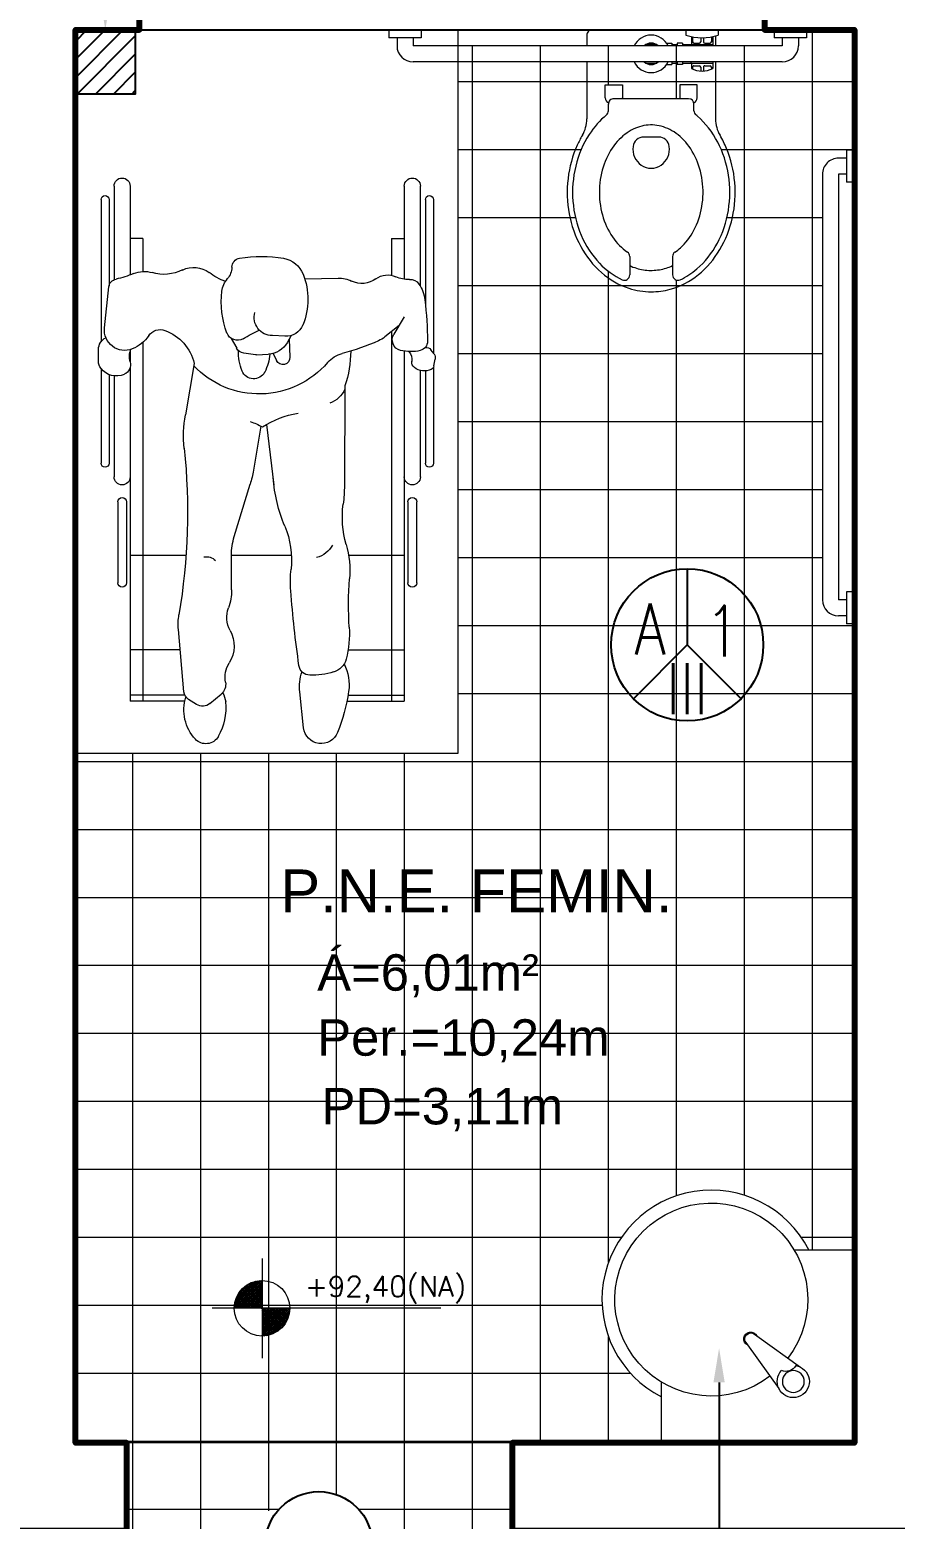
# Model space of a CAD drawing. Header units: metres. Extents: x -15851 to -15710, y 6781 to 6850.
# Drawn here: x -15803.674 to -15801.652, y 6833.969 to 6837.447 of the extents above; entities that cross this region are included whole.
import ezdxf
from ezdxf import colors
from ezdxf.entities.mleader import LeaderData, LeaderLine
from ezdxf.enums import TextEntityAlignment as Align
from ezdxf.math import Vec2, Vec3

# ---------------------------------------------------------------- set-up
doc = ezdxf.new("R2010")
doc.units = ezdxf.units.M
doc.linetypes.add('ACAD_ISO02W100', pattern=[15, 12, -3])
doc.layers.add('borda', color=220, linetype='Continuous', lineweight=9, plot=False)
for name, color, linetype in [('ESQUADRIAS', 2, 'Continuous'), ('Shafts', 1, 'Continuous'), ('TEXTO', 7, 'Continuous'), ('Texto Esquadrias', 7, 'Continuous'), ('Texto Perimetro e Pé Direito', 7, 'Continuous'), ('TXT', 2, 'Continuous')]:
    doc.layers.add(name, color=color, linetype=linetype)
for name, color, linetype, lineweight in [('hachura interna', 49, 'Continuous', 9), ('linha', 1, 'Continuous', 9), ('Linha 1', 1, 'Continuous', 13), ('linha2', 2, 'Continuous', 20), ('parede', 8, 'Continuous', 80), ('parede-0', 1, 'Continuous', 30), ('PISO', 8, 'Continuous', 13), ('projeção', 25, 'ACAD_ISO02W100', 9)]:
    doc.layers.add(name, color=color, linetype=linetype, lineweight=lineweight)
doc.layers.get('borda').off()
doc.styles.add('AMBI', font='arial.ttf')
doc.styles.add('romans', font='romans.shx')
doc.styles.add('STYLE1', font='romans.shx')

# ---------------------------------------------------------------- blocks, each defined once
blk = doc.blocks.new('Vaso-deficiente 03')
for p, q in [((-80.84, 93.16), (-78.97, 93.16)), ((-78.97, 85.66), (-78.97, 93.16)), ((-78.97, 91.29), (-77.09, 91.29)), ((-78.97, 87.54), (-77.09, 87.54)), ((-77.09, -11.84), (-77.09, 87.54)), ((-73.34, -11.84), (-73.34, 87.54)), ((-80.84, 85.66), (-78.97, 85.66)), ((-80.84, -9.96), (-78.97, -9.96)), ((-78.97, -17.46), (-78.97, -9.96)), ((-78.97, -11.84), (-77.09, -11.84)), ((-78.97, -15.59), (-77.09, -15.59)), ((-80.84, -17.46), (-78.97, -17.46)), ((-63.97, -38.09), (22.28, -38.09)), ((-47.72, -37.8), (-47.72, -36.55)), ((-40.65, -37.8), (-47.72, -37.8)), ((-47.41, -36.86), (-47.41, -36.39)), ((-45.84, -37.17), (-47.09, -37.17)), ((-45.53, -36.86), (-45.53, -35.93)), ((-44.91, -36.86), (-44.91, -35.93)), ((-43.34, -37.17), (-44.59, -37.17)), ((-43.03, -36.86), (-43.03, -36.39)), ((-42.72, -37.8), (-42.72, -36.55)), ((-40.65, -37.48), (-39.4, -37.48)), ((-40.65, -38.09), (-40.65, -37.48)), ((-39.4, -38.09), (-39.4, -37.48)), ((-38.15, -37.8), (-39.4, -37.8)), ((-36.95, -37.48), (-38.15, -37.48)), ((-38.15, -38.09), (-38.15, -37.48)), ((-69.59, -43.71), (-62.09, -43.71)), ((-69.59, -45.59), (-69.59, -43.71)), ((-67.72, -43.71), (-67.72, -41.84)), ((-63.97, -41.84), (22.28, -41.84)), ((-63.97, -43.71), (-63.97, -41.84)), ((-62.09, -45.59), (-62.09, -43.71)), ((-48.97, -45.59), (-48.97, -44.34)), ((-40.65, -42.13), (-47.72, -42.13)), ((-47.72, -43.99), (-47.72, -42.13)), ((-47.41, -43.92), (-47.41, -42.75)), ((-45.84, -42.44), (-47.09, -42.44)), ((-45.53, -43.72), (-45.53, -42.75)), ((-44.91, -43.72), (-44.91, -42.75)), ((-43.34, -42.44), (-44.59, -42.44)), ((-43.03, -43.92), (-43.03, -42.75)), ((-42.72, -43.99), (-42.72, -42.13)), ((-41.47, -45.59), (-41.47, -44.34)), ((-40.65, -42.44), (-40.65, -41.84)), ((-40.65, -42.44), (-39.4, -42.44)), ((-39.4, -42.44), (-39.4, -41.84)), ((-38.15, -42.13), (-39.4, -42.13)), ((-38.15, -42.44), (-38.15, -41.84)), ((-36.95, -42.44), (-38.15, -42.44)), ((20.41, -45.59), (20.41, -43.71)), ((20.41, -43.71), (27.91, -43.71)), ((22.28, -43.71), (22.28, -41.84)), ((26.03, -43.71), (26.03, -41.84)), ((27.91, -45.59), (27.91, -43.71))]:
    blk.add_line(p, q)
at = {"linetype": 'Continuous'}
for p, q in [((-28.34, 7.37), (-28.34, 11.68)), ((-48.38, -38.09), (-48.38, -24.75)), ((-43.34, -26.67), (-43.34, -28.23)), ((-23.34, -26.66), (-23.34, -28.23)), ((-18.3, -38.09), (-18.3, -24.75)), ((-44.08, -29.67), (-44.08, -32.71)), ((-42.09, -29.48), (-24.59, -29.48)), ((-40, -32.71), (-40, -29.67)), ((-26.68, -32.71), (-26.68, -29.67)), ((-22.61, -29.67), (-22.61, -32.71)), ((-44.08, -32.71), (-40, -32.71)), ((-22.61, -32.71), (-26.68, -32.71)), ((-48.38, -44.15), (-48.38, -41.84)), ((-18.3, -44.34), (-18.3, -41.84)), ((-48.97, -45.59), (-19.55, -45.59))]:
    blk.add_line(p, q, dxfattribs=at)
at = {"linetype": 'Continuous', "flags": 128}
for points in [[(-38.89, 6.33, 0.248891), (-38.34, 7.37), (-38.34, 11.68, 0.551149), (-40.13, 12.81)], [(-37.58, -18.33, 0.377621), (-35.1, -20.52), (-31.58, -20.52, 0.377621), (-29.1, -18.33)]]:
    blk.add_lwpolyline(points, format="xyb", dxfattribs=at)
for points in [[(-31.93, -38.09), (-32.09, -37.8), (-34.59, -37.8), (-34.76, -38.09)], [(-34.76, -41.84), (-34.59, -42.13), (-32.09, -42.13), (-31.93, -41.84)]]:
    blk.add_lwpolyline(points)
for centre, radius, start, end in [((-77.09, 87.54), 3.75, 0, 90), ((-77.09, -11.84), 3.75, 270, 0), ((-63.97, -41.84), 3.75, 90, 180), ((-44.28, -39.96), 4.06, 147.7952, 152.5131), ((-45.22, -41.23), 5.31, 61.9275, 118.0725), ((-47.09, -36.86), 0.312, 180, 270), ((-45.84, -36.86), 0.312, 270, 0), ((-44.59, -36.86), 0.312, 180, 270), ((-43.34, -36.86), 0.312, 270, 0), ((-46.16, -39.96), 4.06, 27.4864, 32.2042), ((-33.34, -39.96), 4.38, 25.3769, 154.6231), ((-33.34, -39.96), 2.5, 48.5904, 131.4096), ((22.28, -41.84), 3.75, 0, 90), ((-45.22, -55.27), 11.56, 71.0754, 108.9246), ((-44.28, -39.96), 4.06, 207.4869, 212.2048), ((-47.09, -42.75), 0.312, 90, 180), ((-45.84, -42.75), 0.312, 0, 90), ((-44.59, -42.75), 0.312, 90, 180), ((-43.34, -42.75), 0.312, 0, 90), ((-46.16, -39.96), 4.06, 327.7958, 332.5136), ((-33.34, -39.96), 4.38, 205.3769, 334.6231), ((-33.34, -39.96), 2.5, 228.5904, 311.4096)]:
    blk.add_arc(centre, radius, start, end)
at = {"linetype": 'Continuous'}
for centre, radius, start, end in [((-27.09, 11.68), 1.25, 64.5524, 180), ((-27.09, 7.37), 1.25, 180, 235.8586), ((-55.88, -24.75), 7.5, 360, 30.5285), ((-10.8, -24.75), 7.5, 149.4655, 180), ((-44.59, -26.67), 1.25, 360, 50.3906), ((-22.09, -26.66), 1.25, 129.6473, 180), ((-42.83, -29.67), 1.25, 112.6183, 180), ((-42.09, -28.23), 1.25, 180, 270), ((-41.25, -29.67), 1.25, 360, 9.0001), ((-25.43, -29.67), 1.25, 170.9999, 180), ((-24.59, -28.23), 1.25, 270, 0), ((-23.86, -29.67), 1.25, 0, 67.3817), ((-19.55, -44.34), 1.25, 270, 0)]:
    blk.add_arc(centre, radius, start, end, dxfattribs=at)
blk.add_ellipse((-33.34, -17.74), major_axis=(0, 4.49), ratio=0.952683, start_param=4.579645, end_param=7.986726, dxfattribs=at)
for points, knots in [([(-17.26, -20.94), (-16.83, -20.2), (-16.43, -19.44), (-14.96, -16.21), (-14.23, -13.54), (-13.6, -8.09), (-13.69, -5.29), (-14.69, 0.09), (-15.6, 2.68), (-18.15, 7.35), (-19.79, 9.42), (-23.62, 12.76), (-25.81, 14.03), (-29.83, 15.33), (-31.59, 15.61), (-33.34, 15.61), (-34.84, 15.61), (-36.34, 15.41), (-40.15, 14.36), (-42.39, 13.19), (-46.34, 10.02), (-48.04, 8.02), (-50.74, 3.48), (-51.73, 0.93), (-52.91, -4.41), (-53.09, -7.2), (-52.63, -12.68), (-51.98, -15.37), (-50.51, -18.93), (-50, -19.96), (-49.42, -20.94)], [4.092165, 4.092165, 4.092165, 4.092165, 4.209542, 4.209542, 4.571964, 4.571964, 4.934387, 4.934387, 5.296809, 5.296809, 5.659232, 5.659232, 6.021654, 6.021654, 6.283185, 6.283185, 6.283185, 6.506079, 6.506079, 6.868501, 6.868501, 7.230924, 7.230924, 7.593347, 7.593347, 7.955769, 7.955769, 8.318192, 8.318192, 8.474231, 8.474231, 8.474231, 8.474231]), ([(-40.13, 12.81), (-41.5, 12.15), (-42.81, 11.3), (-45.91, 8.66), (-47.54, 6.6), (-50.05, 1.92), (-50.92, -0.69), (-51.81, -6.13), (-51.82, -8.94), (-50.97, -14.38), (-50.11, -17.01), (-47.64, -21.71), (-46.02, -23.78), (-44.02, -25.52), (-43.91, -25.61), (-43.8, -25.7)], [0.373937, 0.373937, 0.373937, 0.373937, 0.613333, 0.613333, 0.994675, 0.994675, 1.376017, 1.376017, 1.757359, 1.757359, 2.138701, 2.138701, 2.520043, 2.520043, 2.542071, 2.542071, 2.542071, 2.542071]), ([(-28.34, 9.5), (-28.46, 9.55), (-28.57, 9.61), (-29.75, 10.1), (-30.84, 10.39), (-33.04, 10.66), (-34.15, 10.63), (-36.3, 10.28), (-37.33, 9.96), (-38.34, 9.5)], [5.9223238, 5.9223238, 5.9223238, 5.9223238, 5.9481799, 5.9481799, 6.1834525, 6.1834525, 6.418725, 6.418725, 6.6440049, 6.6440049, 6.6440049, 6.6440049]), ([(-22.89, -25.7), (-21.35, -24.43), (-19.99, -22.88), (-17.42, -18.93), (-16.35, -16.42), (-15.06, -11.1), (-14.84, -8.3), (-15.28, -2.79), (-15.94, -0.08), (-18.04, 4.86), (-19.5, 7.09), (-22.81, 10.56), (-24.61, 11.88), (-26.56, 12.81)], [3.741091, 3.741091, 3.741091, 3.741091, 4.045411, 4.045411, 4.426754, 4.426754, 4.808096, 4.808096, 5.189438, 5.189438, 5.57078, 5.57078, 5.909278, 5.909278, 5.909278, 5.909278]), ([(-38.89, 6.33), (-39.33, 6.04), (-39.75, 5.71), (-41.37, 4.27), (-42.47, 2.86), (-44.2, -0.42), (-44.84, -2.31), (-45.51, -6.27), (-45.54, -8.34), (-45, -12.33), (-44.42, -14.25), (-42.78, -17.64), (-41.72, -19.09), (-39.35, -21.39), (-38.04, -22.21), (-35.38, -23.23), (-34.02, -23.43), (-31.32, -23.23), (-29.96, -22.83), (-27.36, -21.39), (-26.1, -20.34), (-23.93, -17.65), (-23, -16.01), (-21.7, -12.36), (-21.32, -10.35), (-21.17, -6.29), (-21.42, -4.25), (-22.47, -0.45), (-23.29, 1.31), (-25.3, 4.25), (-26.5, 5.45), (-27.78, 6.32), (-27.79, 6.33), (-27.79, 6.33)], [0.509912, 0.509912, 0.509912, 0.509912, 0.634301, 0.634301, 1.001215, 1.001215, 1.368128, 1.368128, 1.735042, 1.735042, 2.101955, 2.101955, 2.468868, 2.468868, 2.835782, 2.835782, 3.202695, 3.202695, 3.569609, 3.569609, 3.936522, 3.936522, 4.303435, 4.303435, 4.670349, 4.670349, 5.037262, 5.037262, 5.404176, 5.404176, 5.771089, 5.771089, 5.773195, 5.773195, 5.773195, 5.773195])]:
    blk.add_open_spline(points, degree=3, knots=knots, dxfattribs=at)
blk = doc.blocks.new('lavatorio PNE')
at = {"layer": 'linha'}
blk.add_circle((20.89, -5.72), 1.7, dxfattribs=at)
blk.add_arc((20.89, -15.1), 1.06, 161.2845, 18.7155, dxfattribs=at)
at = {"layer": 'linha2'}
for p, q in [((19.89, -14.76), (18.52, -6.53)), ((21.89, -14.76), (23.25, -6.53)), ((20.01, -15.47), (19.89, -14.76)), ((21.77, -15.47), (21.89, -14.76))]:
    blk.add_line(p, q, dxfattribs=at)
for centre, radius, start, end in [((20.89, -5.72), 2.5, 341.1513, 198.8487), ((20.89, -5.72), 2.5, 198.8487, 267.8282), ((20.89, -5.72), 2.5, 323.7684, 341.1513), ((20.89, -23.75), 15, 97.571, 82.429), ((22.43, -8.91), 1.77, 74.3438, 157.2528), ((20.89, -14.95), 1.03, 210.8046, 329.1954)]:
    blk.add_arc(centre, radius, start, end, dxfattribs=at)
blk = doc.blocks.new('LSKDFL')
at = {"layer": 'linha'}
blk.add_arc((-16292.2732, 6871.4164), 0.17, 27.0513, 242.9487, dxfattribs=at)
at = {"layer": 'linha2'}
blk.add_lwpolyline([(-16292.1447, 6871.4937), (-16292.0505, 6871.4937), (-16292.0505, 6871.1937), (-16292.3505, 6871.1937), (-16292.3505, 6871.2878)], dxfattribs=at)
at = {"layer": 'linha', "xscale": -0.01, "yscale": 0.01, "zscale": 0.01, "rotation": 225.0000000000001}
blk.add_blockref('lavatorio PNE', (-16292.253, 6871.1007), dxfattribs=at)
blk = doc.blocks.new('deficiente 10')
for p, q in [((-741.89, 289.11), (-744.62, 289.09)), ((-782.78, 285.44), (-760.92, 285.44)), ((-779.61, 288.5), (-746.4, 288.5)), ((-779.61, 286.64), (-759.4, 286.64)), ((-749.65, 287.7), (-759.24, 286.66)), ((-740.15, 288.5), (-718.03, 288.5)), ((-738.77, 286.64), (-718.03, 286.64)), ((-738.47, 285.44), (-714.85, 285.44)), ((-709.01, 284.59), (-690.11, 284.59)), ((-709.01, 282.56), (-690.11, 282.56)), ((-782.78, 281.71), (-762, 281.71)), ((-770.51, 278.72), (-770.51, 281.71)), ((-770.51, 278.72), (-762.82, 278.72)), ((-746.29, 278.72), (-662.49, 278.72)), ((-744.04, 281.71), (-741.76, 281.71)), ((-740.39, 281.71), (-662.49, 281.71)), ((-696.56, 281.71), (-696.56, 268.66)), ((-674.43, 270.01), (-674.43, 281.71)), ((-663.9, 268.95), (-663.9, 281.71)), ((-662.49, 268.92), (-662.49, 281.71)), ((-741.35, 266.75), (-729.33, 268.81)), ((-664.63, 269.14), (-679.18, 270.44)), ((-661.7, 266.18), (-662.89, 268.07)), ((-661.92, 263.08), (-664.14, 260.43)), ((-747.19, 258.08), (-744.88, 256.82)), ((-696.56, 258.04), (-696.56, 244.04)), ((-688.48, 258), (-696.53, 258.04)), ((-743.38, 252.4), (-743.75, 255.17)), ((-700.93, 257.39), (-713.14, 253.67)), ((-743.37, 252.2), (-743.52, 249.39)), ((-726.72, 251.16), (-716.4, 252.9)), ((-747.69, 245.55), (-747.84, 248.46)), ((-743.68, 248.33), (-742.01, 247.52)), ((-727.1, 249.89), (-712.92, 248.12)), ((-747.87, 244.08), (-746.19, 245.03)), ((-747.03, 244.56), (-742.79, 244.4)), ((-761.12, 240.92), (-761.29, 233.11)), ((-656.22, 241.18), (-664.64, 242.1)), ((-736.1, 231.52), (-712.81, 231.65)), ((-696.56, 230.69), (-696.56, 217.66)), ((-674.43, 230.8), (-674.43, 217.66)), ((-663.9, 230.79), (-663.9, 217.66)), ((-662.49, 231.05), (-662.49, 217.66)), ((-770.51, 220.65), (-761.91, 220.65)), ((-770.51, 220.65), (-770.51, 217.66)), ((-752.25, 217.67), (-748.17, 220.13)), ((-750.21, 218.89), (-747.55, 222.2)), ((-749.74, 219.48), (-749.74, 219.18)), ((-748.8, 220.65), (-662.49, 220.65)), ((-782.78, 217.66), (-761.01, 217.66)), ((-744.21, 217.66), (-662.49, 217.66)), ((-709.01, 216.81), (-690.11, 216.81)), ((-782.78, 213.93), (-759.42, 213.93)), ((-779.61, 212.73), (-755.14, 212.73)), ((-739.71, 213.93), (-714.85, 213.93)), ((-739.6, 212.73), (-718.03, 212.73)), ((-709.01, 214.78), (-690.11, 214.78)), ((-779.61, 210.87), (-743.77, 210.87)), ((-743.56, 210.71), (-744.54, 211.43)), ((-740.76, 210.75), (-742.38, 210.45)), ((-740.44, 210.87), (-718.03, 210.87))]:
    blk.add_line(p, q)
for centre, radius, start, end in [((-744.6, 286.04), 3.06, 90.3734, 154.0963), ((-741.87, 286.37), 2.73, 50.9982, 90.3734), ((-782.78, 283.58), 1.87, 90, 270), ((-779.61, 287.57), 0.933, 90, 270), ((-759.01, 284.59), 2.09, 96.1738, 168.553), ((-749.14, 282.98), 4.74, 338.1434, 96.1738), ((-743.04, 284.92), 4.61, 336.7071, 50.9982), ((-718.03, 287.57), 0.933, 270, 90), ((-714.85, 283.58), 1.87, 270, 90), ((-782.23, 289.29), 21.6, 337.1485, 348.553), ((-742.9, 277.53), 4.34, 74.409, 113.6829), ((-741.07, 284.07), 2.46, 254.409, 336.7071), ((-709.01, 283.58), 1.02, 90, 270), ((-690.11, 283.58), 1.02, 270, 90), ((-756.42, 278.41), 6.41, 157.1485, 196.5694), ((-752.7, 284.41), 8.57, 304.5485, 338.1434), ((-771.88, 273.81), 9.72, 333.5166, 16.5694), ((-746, 274.68), 3.24, 124.5485, 199.9444), ((-738.92, 277.25), 10.77, 199.9444, 256.9452), ((-757.88, 266.84), 5.91, 153.5166, 217.5222), ((-724.46, 240.31), 28.91, 84.1619, 99.6849), ((-706.7, 414.09), 145.78, 264.1619, 279.4895), ((-680.4, 256.78), 13.71, 84.8929, 99.4895), ((-664.84, 266.84), 2.3, 32.0961, 84.8929), ((-660.43, 259.08), 10.06, 47.1659, 107.4034), ((-755.25, 251.54), 21.03, 310.6612, 46.6858), ((-693.21, 263.9), 3, 169.3771, 225.3134), ((-663.94, 264.78), 2.64, 320.0692, 32.0961), ((-655.86, 264.01), 3.33, 299.1731, 47.1659), ((-773.62, 254.75), 13.93, 19.7257, 37.5222), ((-661.05, 273.32), 13.98, 264.8934, 299.1731), ((-763.77, 255.75), 2.19, 90.9535, 170.2167), ((-763.87, 262.07), 4.12, 270.9535, 311.3289), ((-757.59, 254.92), 5.39, 96.4099, 131.3289), ((-755.83, 239.25), 21.16, 69.5864, 96.4099), ((-749.35, 256.65), 2.59, 329.1701, 69.5864), ((-696.6, 243.19), 14.84, 89.7461, 106.9445), ((-688.43, 270.11), 12.11, 269.7461, 290.1272), ((-682.07, 252.77), 6.35, 61.1107, 110.1272), ((-675.4, 264.88), 7.47, 241.1107, 302.0847), ((-668.02, 253.11), 6.42, 79.8776, 122.0847), ((-666.38, 262.3), 2.92, 259.8776, 320.0692), ((-661.87, 264.2), 4.83, 237.7219, 264.8934), ((-736.57, 251.06), 29.79, 170.2167, 190.0443), ((-710.17, 233.27), 43.04, 149.1701, 154.8848), ((-745.95, 254.88), 2.22, 7.5231, 61.3712), ((-744.31, 243.54), 12.89, 68.468, 90.2381), ((-740.64, 252.85), 2.89, 297.295, 68.468), ((-752.12, 248.46), 4.28, 0, 105.4377), ((-744.48, 252.25), 1.11, 357.1058, 7.5231), ((-708.49, 239.21), 21.46, 147.274, 171.2195), ((-707.97, 260.61), 21, 199.3703, 207.8163), ((-720.73, 278.6), 26.06, 279.5756, 286.9445), ((-748.83, 249.65), 5.32, 299.7251, 357.1058), ((-744.23, 259.8), 10.72, 273.7076, 297.295), ((-742.73, 246.04), 1.64, 267.8272, 64.231), ((-717.45, 211.68), 36.72, 67.3879, 85.668), ((-759.96, 246.92), 6.04, 190.0443, 248.1335), ((-751.96, 245.32), 4.28, 292.3739, 3.0345), ((-695.48, 264.41), 20.4, 247.3879, 276.056), ((-690.4, 216.46), 27.82, 85.583, 96.056), ((-708.97, -24), 268.99, 81.839, 85.583), ((-756.33, 255.96), 15.78, 248.1335, 292.3739), ((-671.16, 239.68), 2.62, 1.2881, 81.839), ((-665.79, 231.59), 10.57, 83.7627, 109.5493), ((-656.67, 237.08), 4.12, 291.9692, 83.7627), ((-701.86, 239.79), 6.09, 298.693, 344.3358), ((-686.65, 239.33), 18.11, 343.4823, 1.2881), ((-754.62, 232.96), 6.67, 178.7191, 206.463), ((-737.21, 230.53), 6.66, 130.6612, 165.644), ((-738.13, 237.43), 6.52, 295.1049, 338.8275), ((-673.39, 235.4), 4.29, 284.8355, 343.4823), ((-670.74, 271.97), 41.74, 278.261, 291.9692), ((-765.47, 227.56), 5.45, 323.1315, 26.463), ((-794.6, 245.22), 52.57, 335.8172, 345.644), ((-744.49, 257.23), 27.04, 270.5698, 288.0744), ((-713, 266.35), 34.7, 270.312, 277.4493), ((-705.47, 208.78), 23.36, 74.1699, 97.4493), ((-692.85, 253.27), 22.88, 254.1699, 274.4975), ((-684.86, 151.59), 79.1, 86.3024, 94.4975), ((-678.25, 253.75), 23.27, 266.3024, 284.8355), ((-666.27, 241.2), 10.65, 242.6529, 278.261), ((-757.52, 221.59), 4.49, 143.1315, 205.2149), ((-752.83, 226.47), 6.79, 321.1007, 335.8172), ((-767.49, 216.89), 6.53, 356.2268, 25.2149), ((-746.86, 217.95), 2.54, 14.3528, 121.0291), ((-782.78, 215.79), 1.87, 90, 270), ((-758.47, 216.3), 2.51, 176.2268, 235.4123), ((-753.7, 216.2), 9.6, 346.2891, 14.3528), ((-742.23, 218.76), 2.88, 229.4894, 277.8265), ((-741.63, 214.34), 1.58, 37.78, 97.8265), ((-714.85, 215.79), 1.87, 270, 90), ((-709.01, 215.79), 1.02, 90, 270), ((-690.11, 215.79), 1.02, 270, 90), ((-779.61, 211.8), 0.933, 90, 270), ((-755.27, 220.95), 8.15, 235.4123, 263.5457), ((-745.36, 308.58), 96.35, 263.5457, 269.2953), ((-746.51, 214.45), 2.2, 269.2953, 346.2891), ((-743.77, 212.49), 1.31, 166.4185, 233.805), ((-743.36, 213), 3.77, 334.4064, 37.78), ((-718.03, 211.8), 0.933, 270, 90), ((-742.66, 211.94), 1.52, 233.805, 280.699), ((-740.96, 211.85), 1.12, 280.699, 334.4064)]:
    blk.add_arc(centre, radius, start, end)
blk = doc.blocks.new('A$C676863C5')
at = {"layer": 'TXT'}
for p, q in [((0, 23.91), (0, 1.56)), ((0, 1.56), (-15.81, -14.25)), ((0, 1.56), (15.81, -14.25))]:
    blk.add_line(p, q, dxfattribs=at)
blk.add_circle((0, 1.56), 22.36, dxfattribs=at)
blk = doc.blocks.new('Adc_nivelpl')
h = blk.add_hatch()
h.set_pattern_fill('_U', color=256, scale=0.005, angle=45, style=0, double=1)
h.set_pattern_definition([(45, (-5.8772514, -3.5161936), (-0.003535534, 0.003535534), []), (135, (-5.8772514, -3.5161936), (-0.003535534, -0.003535534), [])])
h.paths.add_polyline_path([(0.1954, -0.0865, 0.414214), (0.0865, -0.1954), (0.1954, -0.1954)])
h.paths.add_polyline_path([(0.1954, -0.1954), (0.1954, -0.3043, 0.414214), (0.3043, -0.1954)])
for p, q in [((0.1954, 0), (0.1954, -0.3908)), ((0.8958, -0.1954), (0, -0.1954))]:
    blk.add_line(p, q)
blk.add_circle((0.1954, -0.1954), 0.1089)
at = {"flags": 8}
blk.add_attdef('NIVEL', (0.3642, -0.1501), '', height=0.1, dxfattribs=at)

msp = doc.modelspace()

# ---------------------------------------------------------------- hatches: boundary and pattern name
at = {"layer": 'Shafts'}
h = msp.add_hatch(dxfattribs=at)
h.set_pattern_fill('_USER', color=256, scale=0.03, angle=45, style=0, pattern_type=0)
h.set_pattern_definition([(45, (1.399288, -0.671344), (-0.021213203436, 0.021213203436), [])])
h.paths.add_polyline_path([(-15803.4273, 6837.4473), (-15803.5673, 6837.4473), (-15803.5673, 6837.2973), (-15803.4273, 6837.2973)])

# ---------------------------------------------------------------- linework, layer by layer
at = {"layer": 'ESQUADRIAS', "color": 1}
msp.add_line((-15803.4173, 6837.4473), (-15801.9573, 6837.4473), dxfattribs=at)
at = {"layer": 'hachura interna', "linetype": 'Continuous'}
for p, q in [((-15801.8457, 6834.5981), (-15801.8457, 6837.4473)), ((-15802.6395, 6834.1473), (-15802.6395, 6837.4098)), ((-15802.4807, 6834.1473), (-15802.4807, 6837.4098)), ((-15802.322, 6837.3186), (-15802.322, 6837.4098)), ((-15802.1632, 6837.3694), (-15802.1632, 6837.4098)), ((-15802.0045, 6834.7253), (-15802.0045, 6837.4098)), ((-15802.1632, 6837.2862), (-15802.1632, 6837.3667)), ((-15802.6738, 6837.3262), (-15801.7473, 6837.3262)), ((-15802.6738, 6837.1674), (-15802.386, 6837.1674)), ((-15802.0586, 6837.1674), (-15801.7473, 6837.1674)), ((-15802.6738, 6837.0087), (-15802.3992, 6837.0087)), ((-15802.0454, 6837.0087), (-15801.8223, 6837.0087)), ((-15802.322, 6834.5691), (-15802.322, 6836.883)), ((-15802.6738, 6836.8499), (-15801.8223, 6836.8499)), ((-15802.1632, 6834.724), (-15802.1632, 6836.8627)), ((-15802.6738, 6836.6912), (-15801.8223, 6836.6912)), ((-15802.6738, 6836.5324), (-15801.8223, 6836.5324)), ((-15802.6738, 6836.3737), (-15801.8223, 6836.3737)), ((-15802.6738, 6836.2149), (-15801.8223, 6836.2149)), ((-15802.6738, 6836.0562), (-15801.7473, 6836.0562)), ((-15802.6738, 6835.8974), (-15801.7473, 6835.8974)), ((-15803.5673, 6835.7387), (-15801.7473, 6835.7387)), ((-15803.4332, 6834.1473), (-15803.4332, 6835.7573)), ((-15803.2745, 6834.1473), (-15803.2745, 6835.7573)), ((-15803.1157, 6834.1473), (-15803.1157, 6835.7573)), ((-15802.957, 6834.1473), (-15802.957, 6835.7573)), ((-15802.7982, 6834.1473), (-15802.7982, 6835.7573)), ((-15803.5673, 6835.5799), (-15801.7473, 6835.5799)), ((-15803.5673, 6835.4212), (-15801.7473, 6835.4212)), ((-15803.5673, 6835.2624), (-15801.7473, 6835.2624)), ((-15803.5673, 6835.1037), (-15801.7473, 6835.1037)), ((-15803.5673, 6834.9449), (-15801.7473, 6834.9449)), ((-15803.5673, 6834.7862), (-15801.7473, 6834.7862)), ((-15803.5673, 6834.6274), (-15802.2918, 6834.6274)), ((-15801.8719, 6834.6274), (-15801.7473, 6834.6274)), ((-15803.5673, 6834.4687), (-15802.3369, 6834.4687)), ((-15802.322, 6834.1473), (-15802.322, 6834.3948)), ((-15803.5673, 6834.3099), (-15802.2707, 6834.3099)), ((-15803.5673, 6834.1512), (-15802.198, 6834.1512)), ((-15803.4332, 6833.9423), (-15803.4332, 6834.1473)), ((-15803.2745, 6833.0587), (-15803.2745, 6834.1473)), ((-15803.1157, 6833.9882), (-15803.1157, 6834.1473)), ((-15802.957, 6834.0261), (-15802.957, 6834.1473)), ((-15802.7982, 6833.3189), (-15802.7982, 6834.1473)), ((-15802.6395, 6833.5457), (-15802.6395, 6834.1473)), ((-15803.4473, 6833.9924), (-15803.0912, 6833.9924)), ((-15802.906, 6833.9924), (-15802.5473, 6833.9924))]:
    msp.add_line(p, q, dxfattribs=at)
at = {"layer": 'parede'}
for points in [[(-15804.6473, 6834.1473), (-15804.6473, 6833.9423), (-15803.4473, 6833.9423), (-15803.4473, 6834.1473), (-15803.5673, 6834.1473), (-15803.5673, 6837.4473), (-15803.4173, 6837.4473), (-15803.4173, 6837.5973), (-15803.9773, 6837.5973), (-15803.9773, 6837.4473), (-15803.7573, 6837.4473), (-15803.7573, 6834.1473)], [(-15801.4773, 6837.5973), (-15801.9573, 6837.5973), (-15801.9573, 6837.4473), (-15801.7473, 6837.4473), (-15801.7473, 6834.1473), (-15802.5473, 6834.1473), (-15802.5473, 6833.9423), (-15801.5423, 6833.9423)]]:
    msp.add_lwpolyline(points, dxfattribs=at)
at = {"layer": 'PISO'}
msp.add_line((-15802.5473, 6834.1473), (-15803.4473, 6834.1473), dxfattribs=at)
at = {"layer": 'projeção', "ltscale": 0.15}
msp.add_lwpolyline([(-15802.6738, 6837.4473), (-15802.6738, 6835.7573), (-15803.5673, 6835.7573)], dxfattribs=at)
at = {"layer": 'Shafts'}
msp.add_lwpolyline([(-15803.5673, 6837.4473), (-15803.4273, 6837.4473), (-15803.4273, 6837.2973), (-15803.5673, 6837.2973)], close=True, dxfattribs=at)
at = {"layer": 'Texto Esquadrias'}
msp.add_circle((-15802.9986, 6833.9078), 0.1254, dxfattribs=at)

# ---------------------------------------------------------------- block references
at = {"layer": 'borda', "ltscale": 0.2, "xscale": 0.007948720341326031, "yscale": 0.007948720341326031, "zscale": 0.007948720341326031}
msp.add_blockref('A$C676863C5', (-15802.1381, 6835.9984), dxfattribs=at)
at = {"layer": 'linha', "xscale": -0.01, "yscale": 0.01, "zscale": 0.01, "rotation": 90}
msp.add_blockref('deficiente 10', (-15800.6223, 6829.2546), dxfattribs=at)
at = {"layer": 'linha'}
ref = msp.add_blockref('Adc_nivelpl', (-15803.2478, 6834.578), dxfattribs=dict(at, xscale=0.5962323957560244, yscale=0.5962323957560244, zscale=0.5962323957560244))
ref.add_attrib('NIVEL', '+92,40(NA)', (-15803.0307, 6834.4886), dxfattribs={"layer": 'TEXTO', "height": 0.0477, "style": 'romans', "flags": 8})
at = {"layer": 'linha2', "xscale": 0.01, "yscale": 0.01, "zscale": 0.01, "rotation": 180}
msp.add_blockref('Vaso-deficiente 03', (-15802.5557, 6836.9915), dxfattribs=at)
at = {"layer": 'parede-0', "xscale": 1.502472834969186, "yscale": 1.502472834969186, "zscale": 1.502472834969186}
msp.add_blockref('LSKDFL', (8676.6161, -3489.6345), dxfattribs=at)

# ---------------------------------------------------------------- texts
at = {"layer": 'TEXTO', "style": 'AMBI'}
for s, height, p in [('P.N.E. FEMIN.', 0.1, (-15803.0886, 6835.3863)), ('Á=6,01m²', 0.085, (-15803.0025, 6835.2032))]:
    msp.add_text(s, height=height, dxfattribs=at).set_placement(p)
at = {"layer": 'Texto Perimetro e Pé Direito', "style": 'AMBI'}
for s, p in [('Per.=10,24m', (-15803.0025, 6835.0514)), ('PD=3,11m', (-15802.9923, 6834.8909))]:
    msp.add_text(s, height=0.085, dxfattribs=at).set_placement(p)
at = {"layer": 'TXT', "style": 'STYLE1', "width": 0.8}
for s, height, p in [('A', 0.1192, (-15802.2249, 6835.9881)), ('1', 0.1192, (-15802.0555, 6835.9835)), ('III', 0.11923, (-15802.138, 6835.849))]:
    msp.add_text(s, height=height, rotation=360, dxfattribs=at).set_placement(p, align=Align.CENTER)

# ---------------------------------------------------------------- leaders
at = {"layer": 'hachura interna'}
ml = msp.add_multileader_mtext('Standard', dxfattribs=at)
ml.set_content('lavatório PNE', color=2, style='romans')
ml.set_leader_properties(color=1)
ml.build(insert=Vec2(0, 0))
ml.multileader.update_dxf_attribs({"text_right_attachment_type": 6, "dogleg_length": 3, "arrow_head_size": 0.08})
ctx = ml.context
ctx.base_point, ctx.char_height, ctx.arrow_head_size, ctx.landing_gap_size, ctx.plane_origin = Vec3(-15802.0337, 6832.9689), 0.1, 0.08, 0.05, Vec3(-15802.0637, 6834.3683)
ctx.right_attachment = 6
notes = []
notes.append((ctx, [(0, (1, 1, 0), (-15802.0637, 6832.9689), (1, 0), 0.03, [(0, [(-15802.0637, 6834.3683)], 0, [])])]))
ctx.mtext.insert, ctx.mtext.width, ctx.mtext.flow_direction = Vec3(-15801.9837, 6833.0189), 1.072249, 5
at = {"layer": 'Linha 1'}
ml = msp.add_multileader_mtext('Standard', dxfattribs=at)
ml.set_content('Enchimento \\Pem alvenaria', color=2, style='romans')
ml.set_leader_properties(color=1)
ml.build(insert=Vec2(0, 0))
ml.multileader.update_dxf_attribs({"text_right_attachment_type": 6, "dogleg_length": 3, "arrow_head_size": 0.08})
ctx = ml.context
ctx.base_point, ctx.char_height, ctx.arrow_head_size, ctx.landing_gap_size, ctx.plane_origin = Vec3(-15803.8273, 6839.8523), 0.1, 0.08, 0.05, Vec3(-15803.8573, 6837.4473)
ctx.right_attachment = 6
notes.append((ctx, [(0, (1, 1, 0), (-15803.8573, 6839.8523), (1, 0), 0.03, [(0, [(-15803.8573, 6837.4473)], 0, [])])]))
ctx.mtext.insert, ctx.mtext.width, ctx.mtext.flow_direction = Vec3(-15803.7773, 6839.9023), 2.627266, 5
ml = msp.add_multileader_mtext('Standard', dxfattribs=at)
ml.set_content('Enchimento \\Pem alvenaria', color=2, style='romans')
ml.set_leader_properties(color=1)
ml.build(insert=Vec2(0, 0))
ml.multileader.update_dxf_attribs({"text_right_attachment_type": 6, "dogleg_length": 3, "arrow_head_size": 0.08})
ctx = ml.context
ctx.base_point, ctx.char_height, ctx.arrow_head_size, ctx.landing_gap_size, ctx.plane_origin = Vec3(-15803.4673, 6839.4278), 0.1, 0.08, 0.05, Vec3(-15803.4973, 6837.4473)
ctx.right_attachment = 6
notes.append((ctx, [(0, (1, 1, 0), (-15803.4973, 6839.4278), (1, 0), 0.03, [(0, [(-15803.4973, 6837.4473)], 0, [])])]))
ctx.mtext.insert, ctx.mtext.width, ctx.mtext.flow_direction = Vec3(-15803.4173, 6839.4778), 2.627266, 5
for ctx, leaders in notes:
    for number, flags, end, landing, length, lines in leaders:
        leader = LeaderData()
        leader.index, (leader.has_last_leader_line, leader.has_dogleg_vector, leader.attachment_direction) = number, flags
        leader.last_leader_point, leader.dogleg_vector, leader.dogleg_length = Vec3(end), Vec3(landing), length
        for number, points, colour, breaks in lines:
            line = LeaderLine()
            line.index, line.vertices, line.color, line.breaks = number, Vec3.list(points), colors.encode_raw_color(colour), breaks
            leader.lines.append(line)
        ctx.leaders.append(leader)

doc.saveas('drawing.dxf')
